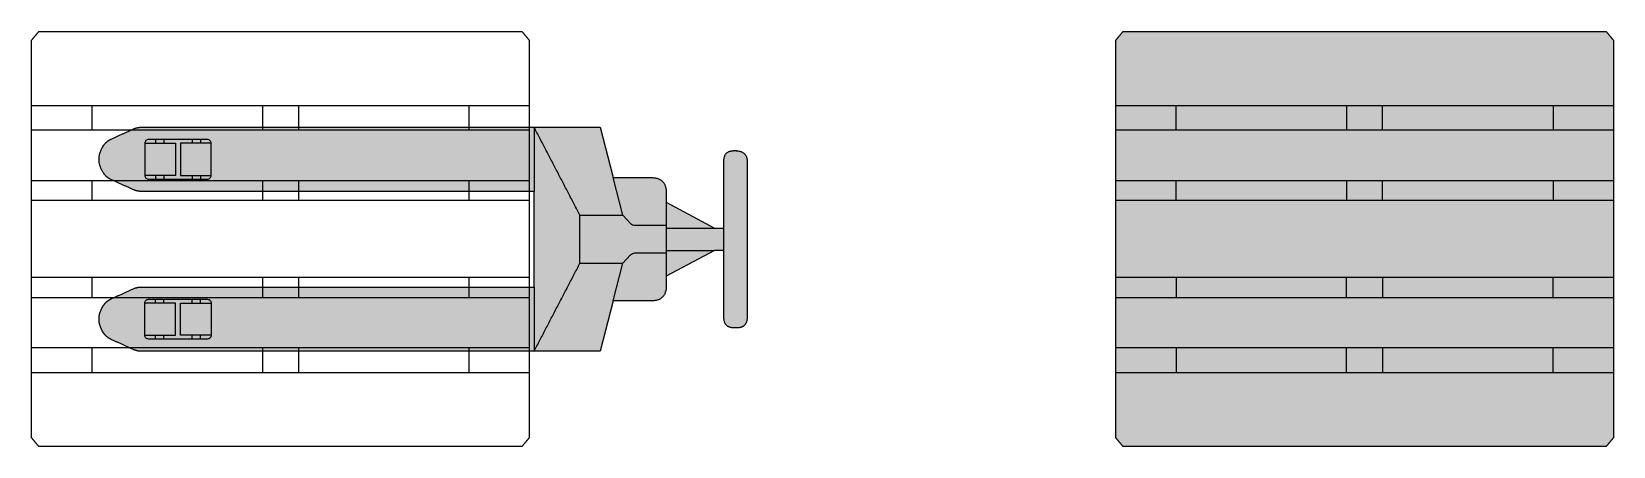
# Model space of a CAD drawing. Header units: metres. Extents: x -17 to 580, y -130 to 19.
# Drawn here: x 317.495 to 321.311, y -35.116 to -34.116 of the extents above; entities that cross this region are included whole.
import ezdxf

# ---------------------------------------------------------------- set-up
doc = ezdxf.new("R2010")
doc.units = ezdxf.units.M
for name, pattern in [('Style Black Lines_4', [0]), ('Style Border  Fill_1', [0]), ('Style Grey Lines_2', [0])]:
    doc.linetypes.add(name, pattern=pattern)
doc.layers.add('Furniture', color=7, linetype='Continuous', true_color=0x7a8bf7)
doc.layers.add('Imported blocks', color=7, linetype='Continuous', true_color=0x7a8bf7)

# ---------------------------------------------------------------- blocks, each defined once
blk = doc.blocks.new('Pallets')
at = {"layer": 'Imported blocks', "transparency": 33554483}
h = blk.add_hatch(color=256, dxfattribs=at)
edge = h.paths.add_edge_path(flags=0)
edge.add_spline(control_points=[(0.07, 0.1905), (0.07, 0.67), (0.07, 1.1495)], knot_values=[0, 0, 0, 1, 1, 1], degree=2, periodic=0)
edge.add_spline(control_points=[(0.07, 1.1495), (0.0785, 1.1597), (0.087, 1.17)], knot_values=[0, 0, 0, 1, 1, 1], degree=2, periodic=0)
edge.add_spline(control_points=[(0.087, 1.17), (0.67, 1.17), (1.253, 1.17)], knot_values=[0, 0, 0, 1, 1, 1], degree=2, periodic=0)
edge.add_spline(control_points=[(1.253, 1.17), (1.2615, 1.1597), (1.27, 1.1495)], knot_values=[0, 0, 0, 1, 1, 1], degree=2, periodic=0)
edge.add_spline(control_points=[(1.27, 1.1495), (1.27, 0.67), (1.27, 0.1905)], knot_values=[0, 0, 0, 1, 1, 1], degree=2, periodic=0)
edge.add_spline(control_points=[(1.27, 0.1905), (1.2615, 0.1803), (1.253, 0.17)], knot_values=[0, 0, 0, 1, 1, 1], degree=2, periodic=0)
edge.add_spline(control_points=[(1.253, 0.17), (0.67, 0.17), (0.087, 0.17)], knot_values=[0, 0, 0, 1, 1, 1], degree=2, periodic=0)
edge.add_spline(control_points=[(0.087, 0.17), (0.0785, 0.1803), (0.07, 0.1905)], knot_values=[0, 0, 0, 1, 1, 1], degree=2, periodic=0)
for points in [[(0.6265, 0.9323), (0.2154, 0.9323), (0.2154, 0.9917), (0.6265, 0.9917), (0.6265, 0.9323)], [(0.7135, 0.9323), (0.7135, 0.9917), (1.1246, 0.9917), (1.1246, 0.9323), (0.7135, 0.9323)], [(0.2154, 0.7629), (0.2154, 0.8113), (0.6265, 0.8113), (0.6265, 0.7629), (0.2154, 0.7629)], [(0.7135, 0.8113), (1.1246, 0.8113), (1.1246, 0.7629), (0.7135, 0.7629), (0.7135, 0.8113)], [(0.2154, 0.5287), (0.6265, 0.5287), (0.6265, 0.5771), (0.2154, 0.5771), (0.2154, 0.5287)], [(0.7135, 0.5287), (1.1246, 0.5287), (1.1246, 0.5771), (0.7135, 0.5771), (0.7135, 0.5287)], [(0.6265, 0.4077), (0.2154, 0.4077), (0.2154, 0.3483), (0.6265, 0.3483), (0.6265, 0.4077)], [(1.1246, 0.4077), (0.7135, 0.4077), (0.7135, 0.3483), (1.1246, 0.3483), (1.1246, 0.4077)]]:
    blk.add_hatch(color=256, dxfattribs=at).paths.add_polyline_path(points, flags=0)
at = {"layer": 'Imported blocks', "linetype": 'Style Black Lines_4'}
for points in [[(0.07, 0.9917), (0.2154, 0.9917)], [(0.6265, 0.9917), (0.7135, 0.9917)], [(1.1246, 0.9917), (1.27, 0.9917)], [(0.2154, 0.9323), (0.07, 0.9323)], [(0.7135, 0.9323), (0.6265, 0.9323)], [(1.27, 0.9323), (1.1246, 0.9323)], [(0.07, 0.8113), (0.2154, 0.8113)], [(0.6265, 0.8113), (0.7135, 0.8113)], [(1.1246, 0.8113), (1.27, 0.8113)], [(0.2154, 0.7629), (0.07, 0.7629)], [(0.7135, 0.7629), (0.6265, 0.7629)], [(1.27, 0.7629), (1.1246, 0.7629)], [(0.2154, 0.5771), (0.07, 0.5771)], [(0.7135, 0.5771), (0.6265, 0.5771)], [(1.27, 0.5771), (1.1246, 0.5771)], [(0.07, 0.5287), (0.2154, 0.5287)], [(0.6265, 0.5287), (0.7135, 0.5287)], [(1.1246, 0.5287), (1.27, 0.5287)], [(0.2154, 0.4077), (0.07, 0.4077)], [(0.7135, 0.4077), (0.6265, 0.4077)], [(1.27, 0.4077), (1.1246, 0.4077)], [(0.07, 0.3483), (0.2154, 0.3483)], [(0.6265, 0.3483), (0.7135, 0.3483)], [(1.1246, 0.3483), (1.27, 0.3483)]]:
    blk.add_lwpolyline(points, dxfattribs=at)
at = {"layer": 'Imported blocks', "linetype": 'Style Border  Fill_1'}
for points in [[(0.6265, 0.9323), (0.2154, 0.9323), (0.2154, 0.9917), (0.6265, 0.9917), (0.6265, 0.9323)], [(0.7135, 0.9323), (0.7135, 0.9917), (1.1246, 0.9917), (1.1246, 0.9323), (0.7135, 0.9323)], [(0.2154, 0.7629), (0.2154, 0.8113), (0.6265, 0.8113), (0.6265, 0.7629), (0.2154, 0.7629)], [(0.7135, 0.8113), (1.1246, 0.8113), (1.1246, 0.7629), (0.7135, 0.7629), (0.7135, 0.8113)], [(0.2154, 0.5287), (0.6265, 0.5287), (0.6265, 0.5771), (0.2154, 0.5771), (0.2154, 0.5287)], [(0.7135, 0.5287), (1.1246, 0.5287), (1.1246, 0.5771), (0.7135, 0.5771), (0.7135, 0.5287)], [(0.6265, 0.4077), (0.2154, 0.4077), (0.2154, 0.3483), (0.6265, 0.3483), (0.6265, 0.4077)], [(1.1246, 0.4077), (0.7135, 0.4077), (0.7135, 0.3483), (1.1246, 0.3483), (1.1246, 0.4077)]]:
    blk.add_lwpolyline(points, close=True, dxfattribs=at)
at = {"layer": 'Imported blocks'}
for points in [[(0.07, 1.1495), (0.0785, 1.1597), (0.087, 1.17)], [(0.07, 0.1905), (0.07, 0.67), (0.07, 1.1495)], [(0.087, 1.17), (0.67, 1.17), (1.253, 1.17)], [(1.253, 1.17), (1.2615, 1.1597), (1.27, 1.1495)], [(1.27, 1.1495), (1.27, 0.67), (1.27, 0.1905)], [(0.087, 0.17), (0.0785, 0.1803), (0.07, 0.1905)], [(1.253, 0.17), (0.67, 0.17), (0.087, 0.17)], [(1.27, 0.1905), (1.2615, 0.1803), (1.253, 0.17)]]:
    blk.add_open_spline(points, degree=2, dxfattribs=at)
blk = doc.blocks.new('Hydraulic pallet truck')
at = {"layer": 'Imported blocks', "transparency": 33554483}
h = blk.add_hatch(color=256, dxfattribs=at)
edge = h.paths.add_edge_path(flags=0)
edge.add_line((0.3841, 0.8669), (1.332, 0.8669))
edge.add_line((1.332, 0.8669), (1.332, 1.0976))
edge.add_line((1.332, 1.0976), (0.3841, 1.0976))
edge.add_spline(control_points=[(0.3841, 1.0976), (0.3746, 1.0976), (0.366, 1.1015)], knot_values=[0, 0, 0, 1, 1, 1], degree=2, periodic=0)
edge.add_spline(control_points=[(0.366, 1.1015), (0.339, 1.1137), (0.312, 1.1259)], knot_values=[0, 0, 0, 1, 1, 1], degree=2, periodic=0)
edge.add_spline(control_points=[(0.312, 1.1259), (0.3003, 1.1312), (0.2933, 1.142)], knot_values=[0, 0, 0, 1, 1, 1], degree=2, periodic=0)
edge.add_spline(control_points=[(0.2933, 1.142), (0.2718, 1.1749), (0.2933, 1.2079)], knot_values=[0, 0, 0, 1, 1, 1], degree=2, periodic=0)
edge.add_spline(control_points=[(0.2933, 1.2079), (0.3003, 1.2186), (0.312, 1.2239)], knot_values=[0, 0, 0, 1, 1, 1], degree=2, periodic=0)
edge.add_spline(control_points=[(0.312, 1.2239), (0.339, 1.2361), (0.366, 1.2483)], knot_values=[0, 0, 0, 1, 1, 1], degree=2, periodic=0)
edge.add_spline(control_points=[(0.366, 1.2483), (0.3746, 1.2522), (0.3841, 1.2522)], knot_values=[0, 0, 0, 1, 1, 1], degree=2, periodic=0)
edge.add_line((0.3841, 1.2522), (1.491, 1.2522))
edge.add_line((1.491, 1.2522), (1.5224, 1.1309))
edge.add_line((1.5224, 1.1309), (1.6142, 1.1309))
edge.add_spline(control_points=[(1.6142, 1.1309), (1.6507, 1.1309), (1.6507, 1.0943)], knot_values=[0, 0, 0, 1, 1, 1], degree=2, periodic=0)
edge.add_line((1.6507, 1.0943), (1.6507, 1.0713))
edge.add_line((1.6507, 1.0713), (1.7671, 1.0091))
edge.add_line((1.7671, 1.0091), (1.7896, 1.0091))
edge.add_line((1.7896, 1.0091), (1.7896, 1.1708))
edge.add_spline(control_points=[(1.7896, 1.1708), (1.7896, 1.1959), (1.8148, 1.1959)], knot_values=[0, 0, 0, 1, 1, 1], degree=2, periodic=0)
edge.add_spline(control_points=[(1.8148, 1.1959), (1.8457, 1.1959), (1.8457, 1.1708)], knot_values=[0, 0, 0, 1, 1, 1], degree=2, periodic=0)
edge.add_spline(control_points=[(1.8457, 1.1708), (1.8457, 0.9822), (1.8457, 0.7937)], knot_values=[0, 0, 0, 1, 1, 1], degree=2, periodic=0)
edge.add_spline(control_points=[(1.8457, 0.7937), (1.8457, 0.7685), (1.8205, 0.7685)], knot_values=[0, 0, 0, 1, 1, 1], degree=2, periodic=0)
edge.add_spline(control_points=[(1.8205, 0.7685), (1.8176, 0.7685), (1.8148, 0.7685)], knot_values=[0, 0, 0, 1, 1, 1], degree=2, periodic=0)
edge.add_spline(control_points=[(1.8148, 0.7685), (1.7896, 0.7685), (1.7896, 0.7937)], knot_values=[0, 0, 0, 1, 1, 1], degree=2, periodic=0)
edge.add_line((1.7896, 0.7937), (1.7896, 0.9554))
edge.add_line((1.7896, 0.9554), (1.7671, 0.9554))
edge.add_line((1.7671, 0.9554), (1.6507, 0.8932))
edge.add_line((1.6507, 0.8932), (1.6507, 0.8701))
edge.add_spline(control_points=[(1.6507, 0.8701), (1.6507, 0.8336), (1.6142, 0.8336)], knot_values=[0, 0, 0, 1, 1, 1], degree=2, periodic=0)
edge.add_line((1.6142, 0.8336), (1.5224, 0.8336))
edge.add_line((1.5224, 0.8336), (1.491, 0.7122))
edge.add_line((1.491, 0.7122), (0.3841, 0.7122))
edge.add_spline(control_points=[(0.3841, 0.7122), (0.3746, 0.7122), (0.366, 0.7161)], knot_values=[0, 0, 0, 1, 1, 1], degree=2, periodic=0)
edge.add_spline(control_points=[(0.366, 0.7161), (0.339, 0.7283), (0.312, 0.7406)], knot_values=[0, 0, 0, 1, 1, 1], degree=2, periodic=0)
edge.add_spline(control_points=[(0.312, 0.7406), (0.3003, 0.7458), (0.2933, 0.7566)], knot_values=[0, 0, 0, 1, 1, 1], degree=2, periodic=0)
edge.add_spline(control_points=[(0.2933, 0.7566), (0.2718, 0.7896), (0.2933, 0.8225)], knot_values=[0, 0, 0, 1, 1, 1], degree=2, periodic=0)
edge.add_spline(control_points=[(0.2933, 0.8225), (0.3003, 0.8333), (0.312, 0.8386)], knot_values=[0, 0, 0, 1, 1, 1], degree=2, periodic=0)
edge.add_spline(control_points=[(0.312, 0.8386), (0.339, 0.8508), (0.366, 0.863)], knot_values=[0, 0, 0, 1, 1, 1], degree=2, periodic=0)
edge.add_spline(control_points=[(0.366, 0.863), (0.3746, 0.8669), (0.3841, 0.8669)], knot_values=[0, 0, 0, 1, 1, 1], degree=2, periodic=0)
h = blk.add_hatch(color=256, dxfattribs=at)
edge = h.paths.add_edge_path(flags=0)
edge.add_spline(control_points=[(1.8148, 1.1959), (1.8176, 1.1959), (1.8205, 1.1959)], knot_values=[0, 0, 0, 1, 1, 1], degree=2, periodic=0)
edge.add_line((1.8205, 1.1959), (1.8148, 1.1959))
at = {"layer": 'Imported blocks', "linetype": 'Style Grey Lines_2'}
for points in [[(0.12, 1.3046), (1.32, 1.3046)], [(0.2654, 1.3046), (0.2654, 1.2452)], [(0.6765, 1.3046), (0.6765, 1.2452)], [(0.7635, 1.3046), (0.7635, 1.2452)], [(1.1746, 1.3046), (1.1746, 1.2452)], [(1.32, 1.2452), (0.12, 1.2452)], [(0.12, 1.1241), (1.32, 1.1241)], [(0.2654, 1.1241), (0.2654, 1.0757)], [(0.6765, 1.1241), (0.6765, 1.0757)], [(0.7635, 1.1241), (0.7635, 1.0757)], [(1.1746, 1.1241), (1.1746, 1.0757)], [(1.32, 1.0757), (0.12, 1.0757)], [(1.32, 0.89), (0.12, 0.89)], [(0.2654, 0.89), (0.2654, 0.8415)], [(0.6765, 0.89), (0.6765, 0.8415)], [(0.7635, 0.89), (0.7635, 0.8415)], [(1.1746, 0.89), (1.1746, 0.8415)], [(0.12, 0.8415), (1.32, 0.8415)], [(1.32, 0.7205), (0.12, 0.7205)], [(0.2654, 0.7205), (0.2654, 0.6611)], [(0.6765, 0.7205), (0.6765, 0.6611)], [(0.7635, 0.7205), (0.7635, 0.6611)], [(1.1746, 0.7205), (1.1746, 0.6611)], [(0.12, 0.6611), (1.32, 0.6611)]]:
    blk.add_lwpolyline(points, dxfattribs=at)
at = {"layer": 'Imported blocks', "linetype": 'Style Border  Fill_1'}
for points in [[(0.3841, 1.2522), (1.491, 1.2522), (1.5224, 1.1309), (1.6142, 1.1309)], [(1.6507, 1.0943), (1.6507, 1.0713), (1.7671, 1.0091), (1.7896, 1.0091), (1.7896, 1.1708)], [(0.3841, 0.8669), (1.332, 0.8669), (1.332, 1.0976), (0.3841, 1.0976)], [(1.7896, 0.7937), (1.7896, 0.9554), (1.7671, 0.9554), (1.6507, 0.8932), (1.6507, 0.8701)], [(1.6142, 0.8336), (1.5224, 0.8336), (1.491, 0.7122), (0.3841, 0.7122)]]:
    blk.add_lwpolyline(points, dxfattribs=at)
at = {"layer": 'Imported blocks', "linetype": 'Style Black Lines_4'}
blk.add_lwpolyline([(0.3929, 1.1361, 0.414214), (0.402, 1.127), (0.5438, 1.127, 0.414214), (0.5528, 1.1361), (0.5528, 1.2138, 0.414214), (0.5438, 1.2228), (0.402, 1.2228, 0.414214), (0.3929, 1.2138), (0.3929, 1.1361)], format="xyb", close=True, dxfattribs=at)
for points in [[(0.4184, 1.2228), (0.4184, 1.2138)], [(0.4385, 1.2228), (0.4385, 1.2138)], [(0.5072, 1.2228), (0.5072, 1.2138)], [(0.5274, 1.2228), (0.5274, 1.2138)], [(0.4184, 1.1361), (0.4184, 1.127)], [(0.4385, 1.1361), (0.4385, 1.127)], [(0.5072, 1.1361), (0.5072, 1.127)], [(0.5274, 1.1361), (0.5274, 1.127)], [(1.5644, 1.02), (1.5459, 1.0401), (1.5224, 1.1309)], [(1.4425, 1.0401), (1.5459, 1.0401)], [(1.6507, 1.0152), (1.5752, 1.0152)], [(1.6507, 1.0091), (1.7671, 1.0091)], [(1.6507, 0.9554), (1.7671, 0.9554)], [(1.4425, 0.9244), (1.5459, 0.9244)], [(1.5224, 0.8336), (1.5459, 0.9244), (1.5644, 0.9445)], [(1.5752, 0.9492), (1.6507, 0.9492)], [(0.3929, 0.7507), (0.3929, 0.8284)], [(0.402, 0.8374), (0.5438, 0.8374)], [(0.4184, 0.8284), (0.4184, 0.8374)], [(0.4385, 0.8284), (0.4385, 0.8374)], [(0.5072, 0.8284), (0.5072, 0.8374)], [(0.5274, 0.8284), (0.5274, 0.8374)], [(0.5528, 0.8284), (0.5528, 0.7507)], [(0.5438, 0.7417), (0.402, 0.7417)], [(0.4184, 0.7417), (0.4184, 0.7507)], [(0.4385, 0.7417), (0.4385, 0.7507)], [(0.5072, 0.7417), (0.5072, 0.7507)], [(0.5274, 0.7417), (0.5274, 0.7507)]]:
    blk.add_lwpolyline(points, dxfattribs=at)
for points in [[(1.5752, 1.0152, -0.209571), (1.5644, 1.02)], [(1.5644, 0.9445, -0.209571), (1.5752, 0.9492)], [(0.3929, 0.8284, -0.414214), (0.402, 0.8374)], [(0.5438, 0.8374, -0.414214), (0.5528, 0.8284)], [(0.402, 0.7417, -0.414214), (0.3929, 0.7507)], [(0.5528, 0.7507, -0.414214), (0.5438, 0.7417)]]:
    blk.add_lwpolyline(points, format="xyb", dxfattribs=at)
at = {"layer": 'Imported blocks'}
for points in [[(0.12, 1.4623), (0.1285, 1.4726), (0.137, 1.4828)], [(0.12, 0.5034), (0.12, 0.9828), (0.12, 1.4623)], [(0.137, 1.4828), (0.72, 1.4828), (1.303, 1.4828)], [(1.303, 1.4828), (1.3115, 1.4726), (1.32, 1.4623)], [(1.32, 1.4623), (1.32, 0.9828), (1.32, 0.5034)], [(0.2933, 1.2079), (0.3003, 1.2186), (0.312, 1.2239)], [(0.312, 1.2239), (0.339, 1.2361), (0.366, 1.2483)], [(0.366, 1.2483), (0.3746, 1.2522), (0.3841, 1.2522)], [(1.4425, 1.0401), (1.3873, 1.1462), (1.332, 1.2522)], [(1.332, 1.2522), (1.332, 1.1749), (1.332, 1.0976)], [(0.2933, 1.142), (0.2718, 1.1749), (0.2933, 1.2079)], [(0.3929, 1.2138), (0.4295, 1.2138), (0.4661, 1.2138)], [(0.4661, 1.2138), (0.467, 1.2138), (0.467, 1.2119)], [(0.467, 1.2119), (0.467, 1.1749), (0.467, 1.1379)], [(0.4796, 1.2138), (0.4787, 1.2138), (0.4787, 1.2119)], [(0.4787, 1.2119), (0.4787, 1.1749), (0.4787, 1.1379)], [(0.5528, 1.2138), (0.5162, 1.2138), (0.4796, 1.2138)], [(1.7896, 1.1708), (1.7896, 1.1959), (1.8148, 1.1959)], [(1.8148, 1.1959), (1.8176, 1.1959), (1.8205, 1.1959)], [(1.8148, 1.1959), (1.8457, 1.1959), (1.8457, 1.1708)], [(1.8457, 1.1708), (1.8457, 0.9822), (1.8457, 0.7937)], [(0.312, 1.1259), (0.3003, 1.1312), (0.2933, 1.142)], [(0.366, 1.1015), (0.339, 1.1137), (0.312, 1.1259)], [(0.4661, 1.1361), (0.4295, 1.1361), (0.3929, 1.1361)], [(0.467, 1.1379), (0.467, 1.1361), (0.4661, 1.1361)], [(0.4787, 1.1379), (0.4787, 1.1361), (0.4796, 1.1361)], [(0.4796, 1.1361), (0.5162, 1.1361), (0.5528, 1.1361)], [(1.6142, 1.1309), (1.6507, 1.1309), (1.6507, 1.0943)], [(0.3841, 1.0976), (0.3746, 1.0976), (0.366, 1.1015)], [(1.6507, 1.0713), (1.6507, 0.9822), (1.6507, 0.8932)], [(1.4425, 0.9244), (1.4425, 0.9822), (1.4425, 1.0401)], [(1.7896, 0.9554), (1.7896, 0.9822), (1.7896, 1.0091)], [(1.332, 0.7122), (1.3873, 0.8183), (1.4425, 0.9244)], [(0.312, 0.8386), (0.339, 0.8508), (0.366, 0.863)], [(0.366, 0.863), (0.3746, 0.8669), (0.3841, 0.8669)], [(1.332, 0.8669), (1.332, 0.7896), (1.332, 0.7122)], [(1.6507, 0.8701), (1.6507, 0.8336), (1.6142, 0.8336)], [(0.2933, 0.7566), (0.2718, 0.7896), (0.2933, 0.8225)], [(0.2933, 0.8225), (0.3003, 0.8333), (0.312, 0.8386)], [(0.4661, 0.8284), (0.4295, 0.8284), (0.3929, 0.8284)], [(0.467, 0.8266), (0.467, 0.8284), (0.4661, 0.8284)], [(0.467, 0.7526), (0.467, 0.7896), (0.467, 0.8266)], [(0.4787, 0.8266), (0.4787, 0.8284), (0.4796, 0.8284)], [(0.4787, 0.7526), (0.4787, 0.7896), (0.4787, 0.8266)], [(0.4796, 0.8284), (0.5162, 0.8284), (0.5528, 0.8284)], [(1.8148, 0.7685), (1.7896, 0.7685), (1.7896, 0.7937)], [(1.8205, 0.7685), (1.8176, 0.7685), (1.8148, 0.7685)], [(1.8457, 0.7937), (1.8457, 0.7685), (1.8205, 0.7685)], [(0.312, 0.7406), (0.3003, 0.7458), (0.2933, 0.7566)], [(0.366, 0.7161), (0.339, 0.7283), (0.312, 0.7406)], [(0.3929, 0.7507), (0.4295, 0.7507), (0.4661, 0.7507)], [(0.4661, 0.7507), (0.467, 0.7507), (0.467, 0.7526)], [(0.4796, 0.7507), (0.4787, 0.7507), (0.4787, 0.7526)], [(0.5528, 0.7507), (0.5162, 0.7507), (0.4796, 0.7507)], [(0.3841, 0.7122), (0.3746, 0.7122), (0.366, 0.7161)], [(0.137, 0.4828), (0.1285, 0.4931), (0.12, 0.5034)], [(1.32, 0.5034), (1.3115, 0.4931), (1.303, 0.4828)], [(1.303, 0.4828), (0.72, 0.4828), (0.137, 0.4828)]]:
    blk.add_open_spline(points, degree=2, dxfattribs=at)

msp = doc.modelspace()

# ---------------------------------------------------------------- block references
at = {"layer": 'Furniture'}
for name, p in [('Hydraulic pallet truck', (317.3754387, -35.5989143)), ('Pallets', (320.0405328, -35.286086))]:
    msp.add_blockref(name, p, dxfattribs=at)

doc.saveas('drawing.dxf')
